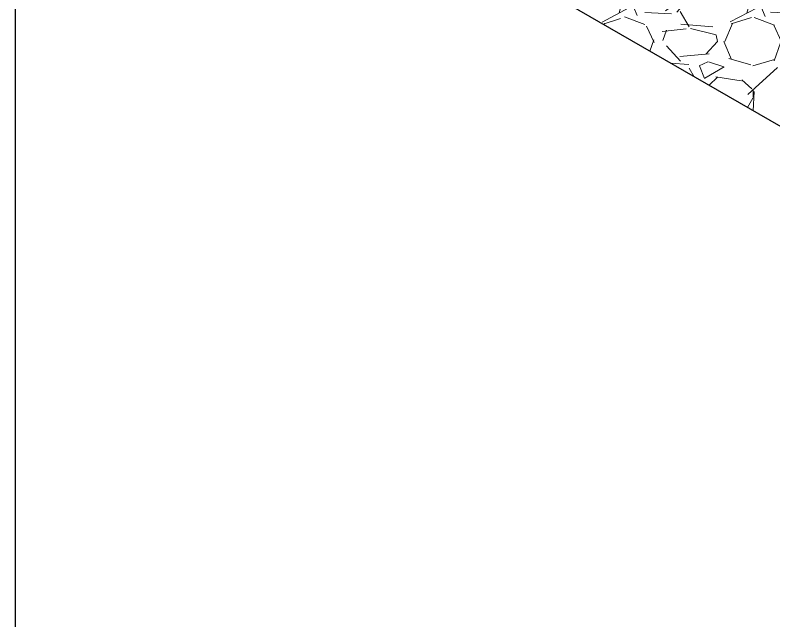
# Model space of a CAD drawing. Header units: millimetres. Extents: x 441156 to 441876, y 4514765 to 4515211.
# Drawn here: x 441592.162 to 441593.646, y 4515141.187 to 4515142.372 of the extents above; entities that cross this region are included whole.
import ezdxf

# ---------------------------------------------------------------- set-up
doc = ezdxf.new("R2010")
doc.units = ezdxf.units.MM
doc.layers.add('Cornice', color=7, linetype='Continuous')
doc.layers.add('Cornice_Tratteggi', color=7, linetype='Continuous', lineweight=5)

msp = doc.modelspace()

# ---------------------------------------------------------------- hatches: boundary and pattern name
at = {"layer": 'Cornice_Tratteggi'}
h = msp.add_hatch(dxfattribs=at)
h.set_pattern_fill('GRAVEL', color=254, scale=0.25)
h.set_pattern_definition([(228.012787504, (439225.7843173677, 4515215.069506672), (-2.000000000000016, -2.250000000000001), [0.033634, -3.329772011768425]), (184.969740728, (439225.7618173677, 4515215.044506672), (2.999999999999994, 0.2500000000000088), [0.057717, -5.713981190307499]), (132.510447078, (439225.7043173677, 4515215.039506672), (2.500000000000029, -2.749999999999966), [0.040697, -4.029008149024925]), (267.273689006, (439225.6068173677, 4515214.977006672), (0.2500000000000061, 5.000000000000004), [0.05255949999999993, -5.203389510407241]), (292.833654178, (439225.6043173677, 4515214.924506672), (-1.249999999999997, 3.000000000000007), [0.05153874999999992, -5.102343282022066]), (357.273689006, (439225.6243173677, 4515214.877006672), (-5.000000000000004, 0.2500000000000064), [0.05255949999999993, -5.203389510407241]), (37.6942404667, (439225.6768173677, 4515214.874506672), (-3.25, -2.499999999999993), [0.06950724999999999, -6.881212137229]), (72.2553283749, (439225.7318173677, 4515214.917006671), (1.750000000000007, 5.500000000000001), [0.06562199999999985, -6.496580374203339]), (121.429565615, (439225.7518173677, 4515214.979506671), (-2.000000000000005, 3.249999999999997), [0.0527375, -5.22101827743225]), (175.236358309, (439225.7243173677, 4515215.024506672), (2.749999999999996, -0.2500000000000095), [0.060208, -2.950190644698075]), (222.397437798, (439225.6643173677, 4515215.029506672), (-2.999999999999991, -2.749999999999993), [0.077862, -7.708343751198725]), (138.814074834, (439225.8543173677, 4515214.974506672), (-1.750000000000008, 1.5), [0.02657524999999996, -2.63096120318367]), (171.46923439, (439225.8343173677, 4515214.992006672), (3.25, -0.4999999999999988), [0.05055925, -5.00537785403925]), (225, (439225.7843173677, 4515214.999506672), (-2.775557561562891e-17, -0.2499999999999832), [0.03535525, -0.318198140593275]), (203.198590514, (439225.7668173677, 4515215.029506672), (1.249999999999997, 0.4999999999999938), [0.0190395, -1.884903776465975]), (291.801409486, (439225.7493173677, 4515215.022006672), (-0.249999999999921, 0.7500000000000256), [0.02692575, -1.319365451783625]), (30.96375653209999, (439225.7593173677, 4515214.997006672), (0.7500000000000132, 0.4999999999999949), [0.04373224999999999, -1.414005723711325]), (161.565051177, (439225.7968173677, 4515215.019506671), (0.5000000000000029, -0.2499999999999942), [0.03162274999999993, -0.7589466650420987]), (16.389540334, (439225.6043173677, 4515215.022006672), (2.499999999999992, 0.750000000000011), [0.0443, -4.38571128666735]), (70.3461759419, (439225.6468173677, 4515215.034506672), (-1.000000000000305, -2.750000000000849), [0.03716525, -3.67935193682975]), (293.198590514, (439225.7968173677, 4515215.069506672), (-0.4999999999999926, 1.249999999999998), [0.03807875, -1.865864526465975]), (343.610459666, (439225.8118173677, 4515215.034506672), (-2.499999999999992, 0.7500000000000109), [0.04429999999999992, -4.38571128666724]), (339.44395478, (439225.6043173677, 4515214.867006672), (-1.250000000000009, 0.5000000000000061), [0.04271999999999992, -2.09328093632937]), (294.775140569, (439225.6443173677, 4515214.852006672), (-1.250000000000001, 2.75), [0.0357945, -3.543660765819]), (66.8014094864, (439225.7993173677, 4515214.819506672), (0.4999999999999953, 1.249999999999992), [0.03807875, -1.865864526465975]), (17.3540246363, (439225.8143173677, 4515214.854506671), (-3.249999999999994, -0.9999999999999907), [0.04190775, -4.14885590356]), (69.44395478040002, (439225.6768173677, 4515214.819506672), (-0.5000000000000018, -1.249999999999989), [0.02135999999999996, -2.11464093632937]), (101.309932474, (439225.7843173677, 4515214.819506672), (-0.249999999999991, 1.000000000000003), [0.0127475, -1.2620073783982]), (165.963756532, (439225.7818173677, 4515214.832006671), (0.7499999999999897, -0.2500000000000003), [0.05153875, -0.9792376564044251]), (186.009005957, (439225.7318173677, 4515214.844506672), (2.500000000000012, 0.2499999999999958), [0.0477625, -4.728480793635701]), (303.690067526, (439225.7593173677, 4515214.974506672), (-0.2499999999999968, 0.4999999999999964), [0.03605549999999992, -0.8653323188659988]), (353.157226587, (439225.7793173677, 4515214.944506672), (4.250000000000004, -0.5000000000000132), [0.0629485, -6.231890656007075]), (60.9453959009, (439225.8418173677, 4515214.937006672), (-0.9999999999999939, -1.749999999999994), [0.025739, -2.54816853524675]), (90, (439225.8543173677, 4515214.959506672), (-0.25, 0.25), [0.015, -0.235]), (120.256437164, (439225.7268173677, 4515214.852006672), (1.000000000000002, -1.750000000000002), [0.034731, -3.43837999736245]), (48.01278750420001, (439225.7093173677, 4515214.882006672), (2, 2.249999999999994), [0.067268, -3.296138011768424]), (0, (439225.7543173677, 4515214.932006672), (0.25, 0.25), [0.065, -0.185]), (325.3048464690001, (439225.8193173677, 4515214.932006672), (2.500000000000035, -1.749999999999956), [0.03952849999999992, -3.913318575210495]), (254.054604099, (439225.8518173677, 4515214.909506672), (-0.2500000000000094, -1.000000000000001), [0.0364005, -1.783626972320125]), (207.645975364, (439225.8418173677, 4515214.874506672), (-4.749999999999988, -2.500000000000012), [0.05926625, -5.867368545564849]), (175.42607874, (439225.7893173677, 4515214.847006672), (-3.249999999999988, 0.2500000000000003), [0.06269975, -6.207268351992225])])
h.paths.add_polyline_path([(441592.6876931961, 4515142.994437706), (441592.6876931961, 4515142.715578196), (441594.9902824535, 4515141.386190455), (441594.9902824535, 4515141.665049965), (441594.8034871749, 4515141.772895232), (441594.7280561887, 4515141.707564027, -0.180360973604361), (441594.7302668291, 4515141.701635005, -1), (441594.7121543291, 4515141.701635005, -0.6943969215559394), (441594.7280561887, 4515141.707564027), (441594.8034871749, 4515141.772895232)])

# ---------------------------------------------------------------- linework, layer by layer
at = {"color": 0, "linetype": 'Continuous'}
msp.add_lwpolyline([(441592.1619985066, 4515139.957021074), (441600.9119985066, 4515139.957021074), (441600.9119985066, 4515145.777390953), (441592.1619985066, 4515145.777390953)], close=True, dxfattribs=at)
at = {"layer": 'Cornice', "color": 254, "linetype": 'Continuous'}
msp.add_line((441592.6876931961, 4515142.715578196), (441594.9902824535, 4515141.386190455), dxfattribs=at)

doc.saveas('drawing.dxf')
